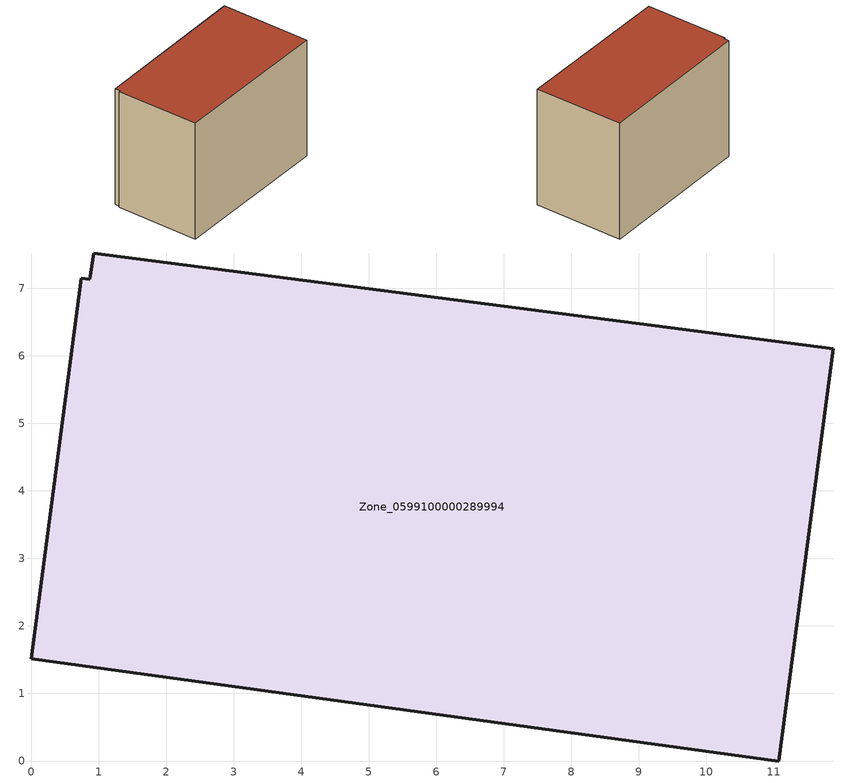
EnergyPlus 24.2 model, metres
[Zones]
Zone_0599100000289994
 floor ground (C_G): 0,1.52 0.74,7.15 0.87,7.14 0.93,7.53 11.88,6.11 11.08,0 z0
 wall outside (C_F): 0,1.52 11.08,0 11.88,6.11 0.93,7.53 0.87,7.14 0.74,7.15 0,1.52 z0:8.36
 roof outside (C_R): 0.74,7.15 0,1.52 11.08,0 11.88,6.11 0.93,7.53 0.87,7.14 z8.36
[BUILDING]
Pand.0599100000289994: North Axis=0; Terrain=City; Loads Convergence Tolerance Value=0.04; Temperature Convergence Tolerance Value=0.4; Solar Distribution=FullExterior; Maximum Number of Warmup Days=25; Minimum Number of Warmup Days=1
[Site:Location]
Rotterdam.The.Hague.AP_ZH_NLD Design_Conditions: Latitude=51.96; Longitude=4.45; Time Zone=1; Elevation=-4.5
[SITE:GROUNDTEMPERATURE:BUILDINGSURFACE]
18, 18, 18, 18, 18, 18, 18, 18, 18, 18, 18, 18
[MATERIAL] Thermal Absorptance=0.9; Solar Absorptance=0.7; Visible Absorptance=0.7
Name | Roughness | Thickness | Conductivity | Density | Specific Heat
G.TI.1946-1964 | MediumSmooth | 0.15 | 1 | 540 | 1210
F.TI.1946-1964 | Rough | 0.3 | 0.857143 | 1920 | 840
R.TI.1946-1964 | MediumRough | 0.2 | 0.277778 | 1500 | 1000
[CONSTRUCTION]
C_G: G.TI.1946-1964
C_F: F.TI.1946-1964
C_R: R.TI.1946-1964
[ZONE]
Zone_0599100000289994: Type=1; Multiplier=1; Ceiling Height=Autocalculate; Volume=Autocalculate; Floor Area=autocalculate; Part of Total Floor Area=Yes
[ZONEINFILTRATION:DESIGNFLOWRATE]
Infil_Zone_0599100000289994: Zone or ZoneList or Space or SpaceList=Zone_0599100000289994; Schedule=AlwaysOn; Design Flow Rate Calculation Method=Flow/Area; Flow Rate per Floor Area=0.003; Constant Term Coefficient=1; Temperature Term Coefficient=0; Velocity Term Coefficient=0; Velocity Squared Term Coefficient=0
[HVACTEMPLATE:ZONE:IDEALLOADSAIRSYSTEM]
Zone_0599100000289994: Maximum Heating Supply Air Temperature=50; Minimum Cooling Supply Air Temperature=13; Maximum Heating Supply Air Humidity Ratio=0.0156; Minimum Cooling Supply Air Humidity Ratio=0.0077; Heating Limit=NoLimit; Cooling Limit=NoLimit; Dehumidification Control Type=ConstantSensibleHeatRatio; Cooling Sensible Heat Ratio=0.7; Dehumidification Setpoint=60; Humidification Control Type=None; Humidification Setpoint=30; Outdoor Air Method=None; Outdoor Air Flow Rate per Person=0.00944; Outdoor Air Flow Rate per Zone Floor Area=0; Outdoor Air Flow Rate per Zone=0; Demand Controlled Ventilation Type=None; Outdoor Air Economizer Type=NoEconomizer; Heat Recovery Type=None; Sensible Heat Recovery Effectiveness=0.7; Latent Heat Recovery Effectiveness=0.65
[ZONECONTROL:THERMOSTAT]
ThermostatControl_Zone_0599100000289994: Zone or ZoneList=Zone_0599100000289994; Control Type Schedule=DualSetpointControlType; Control 1=Thermostat_Zone_0599100000289994; Temperature Difference Between Cutout And Setpoint=0
[THERMOSTATSETPOINT:DUALSETPOINT]
Thermostat_Zone_0599100000289994: Heating Setpoint Temperature Schedule=HeatingSetpoint_Zone_0599100000289994; Cooling Setpoint Temperature Schedule=CoolingSetpoint_Zone_0599100000289994
[SCHEDULE:COMPACT]
HeatingSetpoint_Zone_0599100000289994: Through: 12/31, For: AllDays, Until: 24:00, 21
CoolingSetpoint_Zone_0599100000289994: Through: 12/31, For: AllDays, Until: 24:00, 24
DualSetpointControlType: Through: 12/31, For: AllDays, Until: 24:00, 4
AlwaysOn: Through: 12/31, For: AllDays, Until: 24:00, 1
